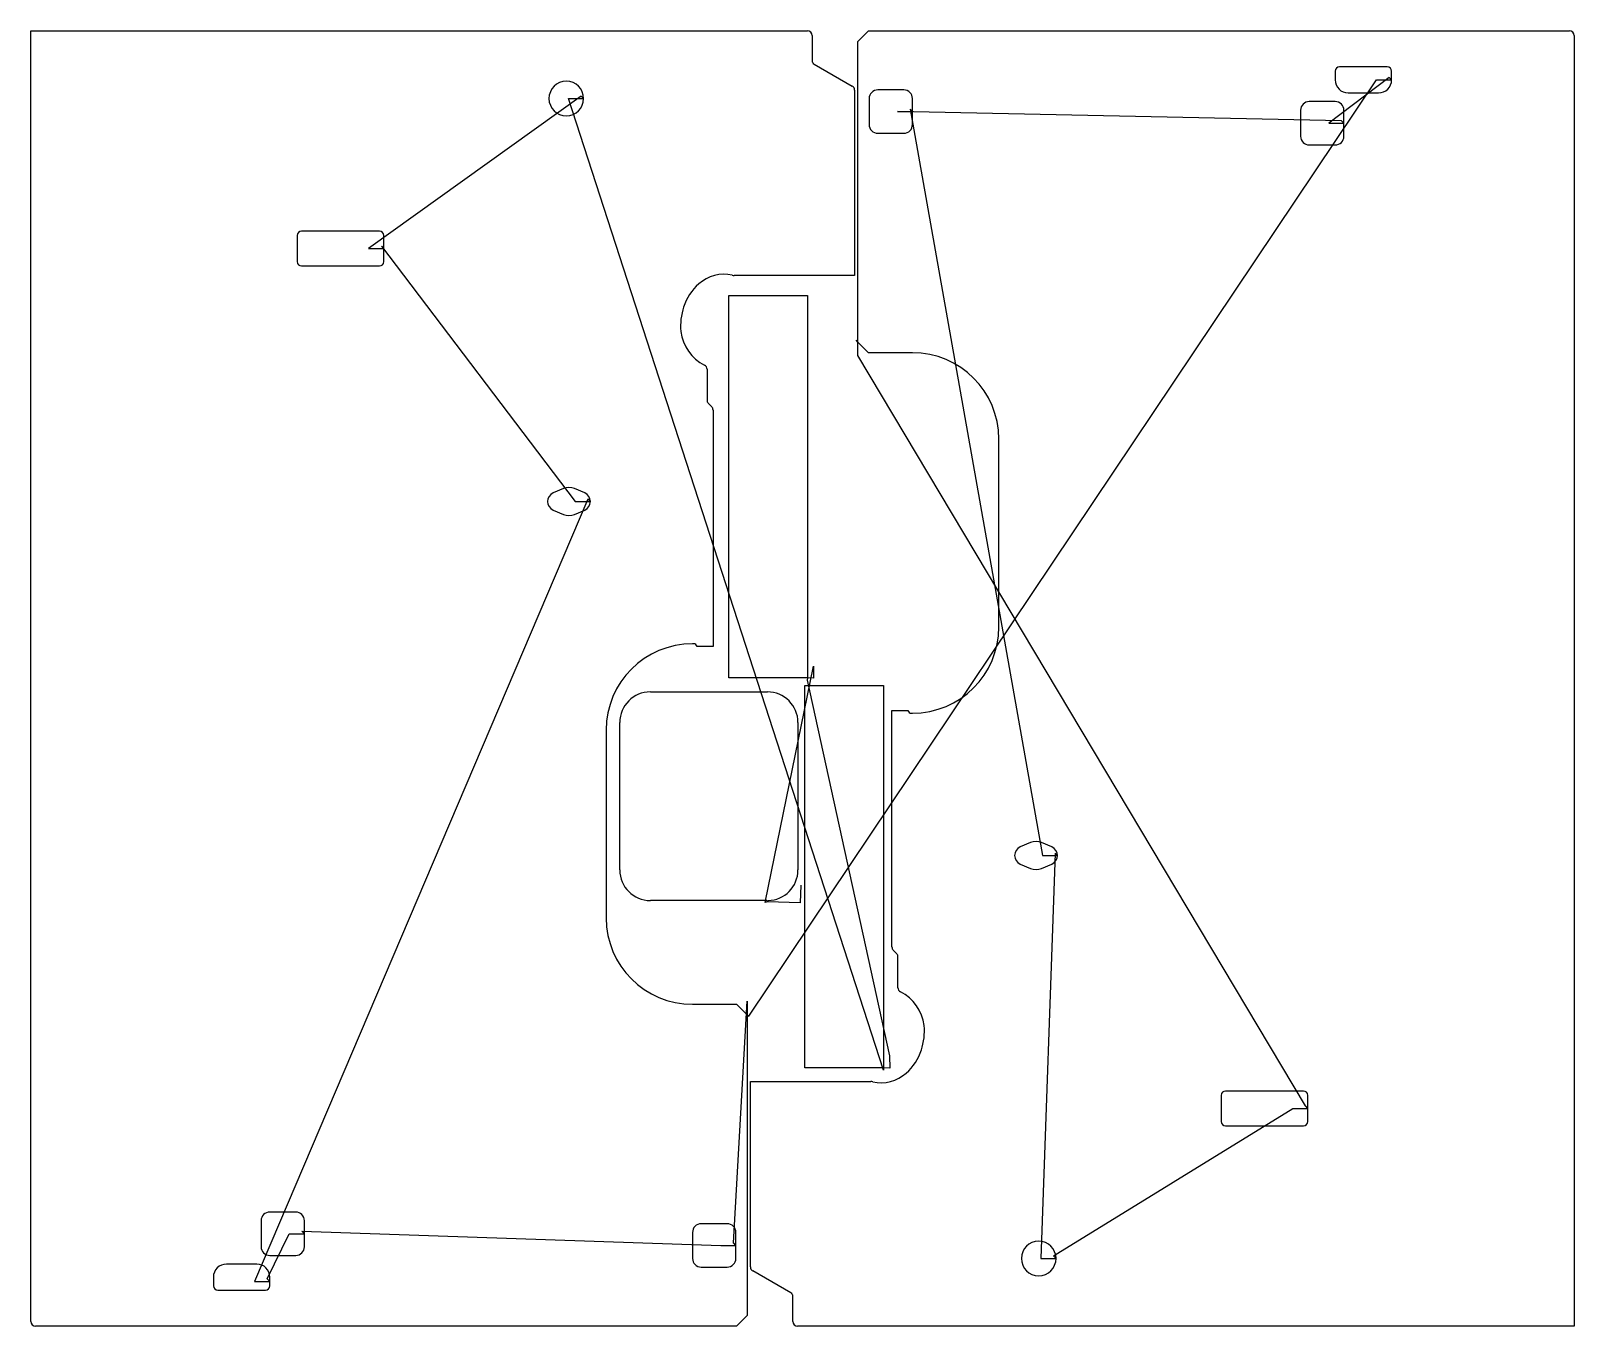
# Model space of a CAD drawing. Header units: metres. Extents: x 3 to 3562, y 3 to 2989.
import ezdxf

# ---------------------------------------------------------------- set-up
doc = ezdxf.new("R2010")
doc.units = ezdxf.units.M

msp = doc.modelspace()

# ---------------------------------------------------------------- linework, layer by layer
at = {"layer": 'TOOL_0'}
for p, q in [((2.601, 13.6), (2.601, 2988.6)), ((2.601, 2988.6), (1793.601, 2988.6)), ((1804.601, 2977.6), (1804.601, 2919.956)), ((1910.05, 2964.013), (1934.636, 2988.599)), ((1910.05, 2271.185), (1910.05, 2964.013)), ((1934.636, 2988.599), (3551.05, 2988.599)), ((3562.05, 2977.599), (3562.05, 2.599)), ((1809.103, 2912.159), (1897.103, 2861.352)), ((3011.056, 2895.6), (3011.056, 2875.6)), ((3131.056, 2905.6), (3021.056, 2905.6)), ((3141.056, 2875.6), (3141.056, 2895.6)), ((1658.891, 716.835), (3106.056, 2875.6)), ((1902.602, 2851.828), (1902.602, 2424.6)), ((2016.054, 2852.6), (1956.054, 2852.6)), ((3135.399, 2881.257), (2996.055, 2775.6)), ((3106.056, 2875.6), (3141.056, 2875.6)), ((3141.056, 2875.6), (3135.399, 2881.257)), ((1271.943, 2838.258), (781.6, 2486.601)), ((1968.952, 592.918), (1242.6, 2832.601)), ((1242.6, 2832.601), (1277.6, 2832.601)), ((1277.6, 2832.601), (1271.943, 2838.258)), ((1936.054, 2832.6), (1936.054, 2772.6)), ((2036.054, 2802.6), (2036.054, 2832.6)), ((3011.055, 2825.6), (2951.055, 2825.6)), ((3041.056, 2845.6), (3111.056, 2845.6)), ((3025.398, 2781.257), (2001.054, 2802.6)), ((2001.054, 2802.6), (2036.054, 2802.6)), ((2036.054, 2802.6), (2030.397, 2808.257)), ((2030.397, 2808.257), (2335.553, 1087.6)), ((2036.054, 2772.6), (2036.054, 2802.6)), ((2931.055, 2805.6), (2931.055, 2745.6)), ((3031.055, 2775.6), (3025.398, 2781.257)), ((3031.055, 2775.6), (3031.055, 2805.6)), ((1956.054, 2752.6), (2016.054, 2752.6)), ((2996.055, 2775.6), (3031.055, 2775.6)), ((3031.055, 2745.6), (3031.055, 2775.6)), ((2951.055, 2725.6), (3011.055, 2725.6)), ((616.6, 2516.601), (616.6, 2456.601)), ((806.6, 2526.601), (626.6, 2526.601)), ((816.6, 2486.601), (810.943, 2492.258)), ((810.943, 2492.258), (1258.1, 1903.601)), ((816.6, 2486.601), (816.6, 2516.601)), ((781.6, 2486.601), (816.6, 2486.601)), ((816.6, 2456.601), (816.6, 2486.601)), ((626.6, 2446.601), (806.6, 2446.601)), ((1902.602, 2424.6), (1624.736, 2424.6)), ((1612.085, 1496.827), (1612.085, 2378.327)), ((1612.085, 2378.327), (1793.585, 2378.327)), ((1793.585, 2378.327), (1793.585, 1496.827)), ((1910.05, 2271.185), (1906.457, 2275.221)), ((1910.05, 2240.463), (1910.05, 2271.185)), ((1934.636, 2246.599), (1910.05, 2271.185)), ((2036.05, 2246.599), (1934.636, 2246.599)), ((1562.099, 2208.502), (1562.099, 2136.744)), ((2942.394, 510.256), (1910.05, 2240.463)), ((1564.737, 2130.376), (1572.879, 2122.234)), ((1576.099, 2114.46), (1576.099, 1569.6)), ((2235.05, 1614.598), (2235.05, 2047.599)), ((1230.831, 1933.489), (1207.153, 1923.372)), ((1280.046, 1923.372), (1256.363, 1933.489)), ((1287.444, 1909.257), (518.601, 105.6)), ((1258.1, 1903.601), (1293.1, 1903.601)), ((1293.101, 1903.6), (1287.444, 1909.257)), ((1207.153, 1883.829), (1230.832, 1873.713)), ((1256.363, 1873.713), (1280.047, 1883.829)), ((1530.933, 1575.6), (1528.604, 1575.6)), ((1576.099, 1569.6), (1539.422, 1569.6)), ((1793.585, 1496.827), (1612.085, 1496.827)), ((1696.153, 979.394), (1807.347, 1524.249)), ((1793.585, 1496.827), (1793.216, 1491.728)), ((1807.68, 1496.231), (1793.585, 1496.827)), ((1807.347, 1524.249), (1807.68, 1496.231)), ((1431.39, 1464.681), (1701.39, 1464.681)), ((1787.821, 598.017), (1787.821, 1479.517)), ((1787.821, 1479.517), (1969.321, 1479.517)), ((1793.216, 1491.728), (1983.083, 625.439)), ((1969.321, 1479.517), (1969.321, 598.017)), ((1360.89, 1054.181), (1360.89, 1394.181)), ((1771.89, 1394.181), (1771.89, 1054.181)), ((1988.554, 876.739), (1988.554, 1421.599)), ((1988.554, 1421.599), (2025.231, 1421.599)), ((2033.72, 1415.599), (2036.05, 1415.599)), ((1329.604, 1376.6), (1329.604, 943.6)), ((2308.289, 1117.487), (2284.606, 1107.371)), ((2357.499, 1107.371), (2333.82, 1117.487)), ((2364.896, 1093.256), (2332.052, 158.599)), ((2335.553, 1087.6), (2370.553, 1087.6)), ((2370.553, 1087.599), (2364.896, 1093.256)), ((2284.606, 1067.828), (2308.289, 1057.711)), ((2333.821, 1057.711), (2357.499, 1067.828)), ((1778.402, 1018.885), (1777.291, 978.753)), ((1699.89, 983.681), (1431.39, 983.681)), ((1701.404, 981.089), (1696.153, 979.394)), ((1701.404, 981.089), (1699.89, 983.681)), ((1702.89, 983.697), (1701.404, 981.089)), ((1777.291, 978.753), (1701.404, 981.089)), ((1999.916, 860.823), (1991.774, 868.965)), ((2002.554, 782.697), (2002.554, 854.455)), ((1622.944, 194.257), (1654.601, 751.708)), ((1654.601, 751.708), (1654.601, 720.014)), ((1528.604, 744.6), (1630.018, 744.6)), ((1630.018, 744.6), (1654.604, 720.014)), ((1654.601, 720.014), (1654.601, 27.186)), ((1654.604, 720.014), (1658.891, 716.835)), ((1983.083, 625.439), (1983.416, 597.421)), ((1969.321, 598.017), (1787.821, 598.017)), ((1969.321, 598.017), (1968.952, 592.918)), ((1983.416, 597.421), (1969.321, 598.017)), ((1662.049, 139.371), (1662.049, 566.599)), ((1662.049, 566.599), (1939.915, 566.599)), ((2748.051, 534.599), (2748.051, 474.599)), ((2938.051, 544.599), (2758.051, 544.599)), ((2948.051, 504.599), (2948.051, 534.599)), ((2361.395, 164.256), (2913.051, 504.599)), ((2913.051, 504.599), (2948.051, 504.599)), ((2948.051, 504.599), (2942.394, 510.256)), ((2948.051, 474.599), (2948.051, 504.599)), ((2758.051, 464.599), (2938.051, 464.599)), ((613.601, 265.6), (553.601, 265.6)), ((533.601, 245.6), (533.601, 185.6)), ((547.944, 111.257), (598.601, 215.6)), ((598.601, 215.6), (633.601, 215.6)), ((633.601, 215.6), (627.944, 221.257)), ((627.944, 221.257), (1593.601, 188.6)), ((633.601, 215.6), (633.601, 245.6)), ((633.601, 185.6), (633.601, 215.6)), ((1528.601, 218.6), (1528.601, 158.6)), ((1608.601, 238.6), (1548.601, 238.6)), ((1628.601, 188.6), (1628.601, 218.6)), ((1593.601, 188.6), (1628.601, 188.6)), ((1628.601, 188.6), (1622.944, 194.257)), ((1628.601, 158.6), (1628.601, 188.6)), ((523.601, 145.6), (453.601, 145.6)), ((553.601, 165.6), (613.601, 165.6)), ((2332.052, 158.599), (2367.052, 158.599)), ((2367.052, 158.599), (2361.395, 164.256)), ((423.601, 115.6), (423.601, 95.6)), ((553.601, 105.6), (547.944, 111.257)), ((553.601, 105.6), (553.601, 115.6)), ((1548.601, 138.6), (1608.601, 138.6)), ((1755.548, 79.04), (1667.548, 129.847)), ((433.601, 85.6), (543.601, 85.6)), ((518.601, 105.6), (553.601, 105.6)), ((553.601, 95.6), (553.601, 105.6)), ((1760.05, 13.599), (1760.05, 71.243)), ((1630.015, 2.6), (13.601, 2.6)), ((1654.601, 27.186), (1630.015, 2.6)), ((3562.05, 2.599), (1771.05, 2.599))]:
    msp.add_line(p, q, dxfattribs=at)
for centre, radius, start, end in [((1793.601, 2977.6), 11, 0, 90), ((3551.05, 2977.599), 11, 0, 90), ((1813.663, 2919.99), 9.062, 180.214969, 239.787709), ((3021.056, 2895.6), 10, 90, 180), ((3131.056, 2895.6), 10, 0, 90), ((1237.6, 2832.601), 40, 0, 180), ((1891.54, 2851.791), 11.062, 0.191641, 59.807319), ((1956.054, 2832.6), 20, 90, 180), ((2016.054, 2832.6), 20, 0, 90), ((3041.056, 2875.6), 30, 180, 270), ((3111.056, 2875.6), 30, 270, 0), ((1237.6, 2832.601), 40, 180, 0), ((2951.055, 2805.6), 20, 90, 180), ((3011.055, 2805.6), 20, 0, 90), ((1956.054, 2772.6), 20, 180, 270), ((2016.054, 2772.6), 20, 270, 0), ((2951.055, 2745.6), 20, 180, 270), ((3011.055, 2745.6), 20, 270, 0), ((626.6, 2516.601), 10, 90, 180), ((806.6, 2516.601), 10, 0, 90), ((626.6, 2456.601), 10, 180, 270), ((806.6, 2456.601), 10, 270, 0), ((1601.075, 2341.053), 86.471, 77.206424, 131.862065), ((1625.213, 2440.859), 16.266, 252.135361, 268.319561), ((1619.006, 2317.419), 116.063, 130.66844, 162.66709), ((1638.275, 2308.697), 137.08, 161.586463, 185.41497), ((1601.211, 2307.648), 100.112, 186.819203, 243.549102), ((2036.05, 2047.599), 199, 0, 90), ((1551.037, 2208.465), 11.062, 0.191641, 59.700688), ((1571.211, 2136.788), 9.112, 180.276668, 224.724328), ((1564.863, 2114.36), 11.236, 0.509917, 44.487993), ((1215.599, 1903.601), 21.499, 113.131754, 246.869293), ((1243.597, 1903.351), 32.73, 67.043221, 112.956779), ((1271.6, 1903.601), 21.5, 0, 66.868246), ((1271.601, 1903.6), 21.499, 293.131754, 0), ((1243.598, 1903.828), 32.709, 247.027507, 292.970881), ((2036.05, 1614.599), 199, 270, 359.999712), ((1528.604, 1376.6), 199, 90, 180), ((1530.873, 1566.51), 9.09, 19.872176, 89.621816), ((1431.39, 1394.181), 70.5, 90, 180), ((1701.39, 1394.181), 70.5, 0, 90), ((2033.78, 1424.689), 9.09, 199.872176, 269.621816), ((2293.052, 1087.6), 21.499, 113.131754, 246.869293), ((2321.054, 1087.372), 32.709, 67.027507, 112.970881), ((2349.053, 1087.6), 21.5, 0, 66.868246), ((2349.053, 1087.599), 21.499, 293.131754, 0), ((1431.39, 1054.181), 70.5, 180, 270), ((1701.39, 1054.181), 70.5, 271.219152, 0), ((2321.055, 1087.849), 32.73, 247.043221, 292.956779), ((1528.604, 943.6), 199, 180, 270), ((1999.79, 876.839), 11.236, 180.509917, 224.487993), ((1993.442, 854.411), 9.112, 0.276668, 44.724328), ((2013.615, 782.734), 11.061, 180.191659, 239.698074), ((1963.441, 683.552), 100.112, 6.818635, 63.549102), ((1926.377, 682.502), 137.079, 341.586331, 5.41497), ((1945.646, 673.781), 116.063, 310.667744, 342.666472), ((1963.576, 650.146), 86.471, 257.206424, 311.862065), ((1939.438, 550.34), 16.266, 72.135361, 88.319561), ((2758.051, 534.599), 10, 90, 180), ((2938.051, 534.599), 10, 0, 90), ((2758.051, 474.599), 10, 180, 270), ((2938.051, 474.599), 10, 270, 0), ((553.601, 245.6), 20, 90, 180), ((613.601, 245.6), 20, 0, 90), ((1548.601, 218.6), 20, 90, 180), ((1608.601, 218.6), 20, 0, 90), ((553.601, 185.6), 20, 180, 270), ((613.601, 185.6), 20, 270, 0), ((2327.052, 158.599), 40, 0, 180), ((453.601, 115.6), 30, 90, 180), ((523.601, 115.6), 30, 0, 90), ((1548.601, 158.6), 20, 180, 270), ((1608.601, 158.6), 20, 270, 0), ((2327.052, 158.599), 40, 180, 0), ((1673.111, 139.408), 11.062, 180.191641, 239.807319), ((433.601, 95.6), 10, 180, 270), ((543.601, 95.6), 10, 270, 0), ((1750.988, 71.209), 9.062, 0.214969, 59.787709), ((13.601, 13.6), 11, 180, 270), ((1771.05, 13.599), 11, 180, 270)]:
    msp.add_arc(centre, radius, start, end, dxfattribs=at)

doc.saveas('drawing.dxf')
